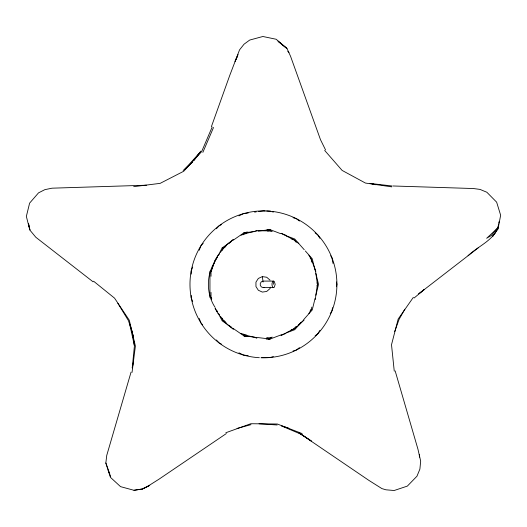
<?xml version="1.0" encoding="UTF-8"?>
<svg xmlns="http://www.w3.org/2000/svg" width="527" height="527" viewBox="0 0 527 527"><rect width="100%" height="100%" fill="white"/><g stroke="black" fill="none" stroke-linecap="round" stroke-linejoin="round"><path stroke-width="0.79" d="M226.333 433.556L158.93 479.234L146.98 486.777L142.422 488.984L133.977 490.288L120.545 486.645L110.406 477.317L105.841 462.996L106.744 455.414L131.058 372.115M215.148 261.254C206.123 274.771 206.123 293.928 215.148 307.439M132.046 372.411L135.393 346.055L129.293 320.225L114.557 298.144L93.589 281.207M468.081 255.74C477.818 246.076 495.755 239.633 498.509 224.917M498.773 223.31L499.036 221.702M497.85 228.929L498.509 224.937M332.55 307.669L331.951 310.89L330.231 313.67M336.463 286.76L336.911 284.349L336.463 281.938M133.575 361.786L132.237 367.925L134.405 346.12L132.764 334.23L134.359 345.389L129.497 323.235L132.652 333.439L128.417 320.6L117.824 303.242M308.868 313.539L311.253 309.441L311.832 307.089M317.05 285.917L317.438 284.349L315.251 269.139M315.106 298.315L312.234 309.955L303.756 319.527M315.871 295.212L318.545 284.349L315.871 273.487M315.251 299.56L317.438 284.349L317.05 282.782M270.437 287.162L270.022 288.572L266.695 291.457L262.334 292.083L258.329 290.252L255.951 286.55L255.951 282.149L258.329 278.44L262.334 276.616L266.695 277.242L270.022 280.127M211.38 126.697L229.726 75.48L239.541 49.881L244.034 44.209L249.686 40.059L262.874 36.495L276.174 39.261L286.952 48.497L290.515 56.165L320.488 139.675L325.534 149.905M394.67 331.615L399.058 319.441L404.802 309.237M192.711 267.037L191.235 270.852L191.235 274.119M199.213 250.253L200.985 245.674L203.191 243.257M212.183 126.987L201.637 151.624L183.752 171.235L160.142 183.363L133.667 186.663M202.855 152.389L213.527 127.462M238.072 54.597L235.049 61.363L237.506 56.218M215.892 259.844L217.381 257.011M218.119 255.595L222.203 247.815L231.412 241.458M211.775 269.995L211.024 271.431L211.024 276.273M221.907 250.694L223.033 248.546L228.092 243.546L233.362 239.515L228.501 243.764M218.026 255.16L215.102 260.312L211.024 271.431L215.102 260.312L217.308 257.044M319.889 330.363L317.741 333.841L315.126 335.811M218.185 255.74L219.509 253.777M220.391 252.466L223.033 248.546L226.076 245.892M413.385 297.294L398.175 319.039L391.508 344.73L394.255 371.146M495.011 233.026L492.435 236.676L498.002 229.008L500.65 215.24L496.638 202.157L486.843 192.243L479.992 189.404L473.43 188.534L392.832 185.972M193.989 160.168L200.84 151.13M193.962 160.228L200.148 152.211L185.082 168.969L192.441 161.993L183.165 170.478M286.846 332.458L294.119 328.782L296.26 326.365M310.186 310.647L311.253 309.441M301.108 322.517L294.745 329.691L285.779 333.097M216.419 228.744L219.173 225.721L221.373 224.627M291.095 329.928L294.119 328.782L296.444 326.707M298.196 325.152L304.02 319.975L298.802 325.152L294.119 328.782M414.11 298.018L424.433 289.343L418.734 293.855L478.141 247.947M299.461 347.649L296.194 350.112L293.045 351.008M233.389 240.095L243.909 232.829L246.972 232.124M223.033 248.546L225.029 247.17M242.973 234.785L244.304 233.869L257.005 230.747L271.128 230.905M285.39 333.196L281.029 335.396L285.878 333.459M238.948 215.879L243.342 213.692L248.171 213.013M142.428 488.984L149.76 485.367L142.422 488.984L133.977 490.288M262.98 281.089L261.287 281.859L260.285 283.421L260.285 285.278L261.287 286.84L262.98 287.61L264.205 287.432M241.017 235.24L244.304 233.869L246.708 233.573M266.748 337.557L269.956 337.945L272.222 337.089M281.299 334.797L270.087 339.045L268.612 339.138M225.859 432.733L250.819 423.721L277.36 424.018L302.116 433.569M263.665 287.61L273.348 287.61L274.238 287.347L275.18 284.349L274.238 281.352L273.348 281.089L263.665 281.089M273.375 356.601L270.226 357.497L261.84 357.589M237.025 428.444L250.984 424.663M247.815 232.117L243.909 232.829L255.015 231.485M254.6 212.117L256.208 211.894M258.625 211.558L263.447 210.886L270.226 211.195L273.375 212.091M255.766 230.905L257.005 230.747M269.956 337.945L271.128 337.787M258.19 231.096L270.087 229.653L280.548 233.619M267.551 231.043L269.956 230.754L272.222 231.61M146.48 185.214L52.048 188.179L44.867 189.648L38.53 192.856L29.611 203.126L26.35 216.393L29.808 230.003L35.803 237.242L93.108 281.84M266.214 339.105L270.087 339.045L257.393 337.504M266.985 229.607L270.087 229.653L267.874 229.522M259.053 423.754L277.176 424.979M391.838 185.952L370.033 183.436L375.942 184.746M246.708 335.126L244.304 334.829L241.017 333.459M255.015 337.214L243.909 335.864L233.389 328.604M255.766 337.787L257.005 337.952L244.304 334.829L242.973 333.914M248.171 355.679L243.342 355.007L238.948 352.82M391.818 186.861L365.448 183.06L342.115 170.419L324.665 150.419M247.038 336.437L243.909 335.864L246.972 336.575M293.045 217.691L296.194 218.586L299.461 221.05M288.282 427.964L281.668 425.994L301.569 434.452L311.319 441L298.947 432.858M284.284 235.035L294.745 239.001L304.283 249.772M291.095 238.771L294.119 239.917L298.802 243.546M285.878 235.24L281.029 233.303L283.934 234.772M221.373 344.072L219.173 342.972L216.419 339.955M286.115 235.872L294.119 239.917L296.26 242.334M299.053 432.937L368.874 480.38L381.877 488.582L385.916 489.8L394.176 490.505L407.351 486.105L416.962 476.21L419.9 469.083L420.671 461.105L417.957 449.221L395.164 370.903M220.391 316.226L223.033 320.152L225.029 321.529M231.412 327.241L222.203 320.884L218.119 313.104M277.894 41.113L286.952 48.497L278.414 41.633M315.126 232.881L317.741 234.858L319.889 238.336M221.907 318.005L223.033 320.152L226.076 322.807M229.113 325.462L233.362 329.184L228.092 325.152L223.033 320.152M222.203 247.815L223.435 248.902M273.348 287.61L272.525 286.84L272.037 285.278L272.037 283.421L272.525 281.859L273.348 281.089L273.572 284.349M202.638 324.836L200.985 323.025L199.213 318.446M305.344 250.964L312.234 258.744L315.106 270.384M310.186 258.052L311.253 259.258L315.844 271.313M288.005 51.33L288.921 52.489L288.052 51.382M217.308 311.655L215.102 308.381L218.026 313.539M218.626 313.611L219.509 314.922M330.66 255.727L331.951 257.808L333.005 263.441M308.868 255.16L311.253 259.258L312.03 262.393M211.024 292.426L211.024 297.268L211.775 298.697M216.637 310.271L217.381 311.688M108.18 470.321L110.532 476.289M192.711 301.661L191.235 297.847L191.235 295.397M105.841 462.996L109.781 474.076M211.024 297.268L211.643 299.56M28.458 223.507L29.927 229.93L28.504 223.56M262.334 276.616L263.111 282.031M419.288 454.643L419.545 457.14M209.95 271.161L209.95 297.538M272.479 211.439A73.464 73.464 0 0 1 336.687 290.1A73.464 73.464 0 0 1 260.997 357.774M259.35 357.701A73.464 73.464 0 0 1 190.036 281.484A73.464 73.464 0 0 1 265.081 210.905M266.728 210.958A73.464 73.464 0 0 1 270.838 211.255M497.093 228.58L491.355 235.477L486.658 238.276L497.093 228.58"/></g></svg>
